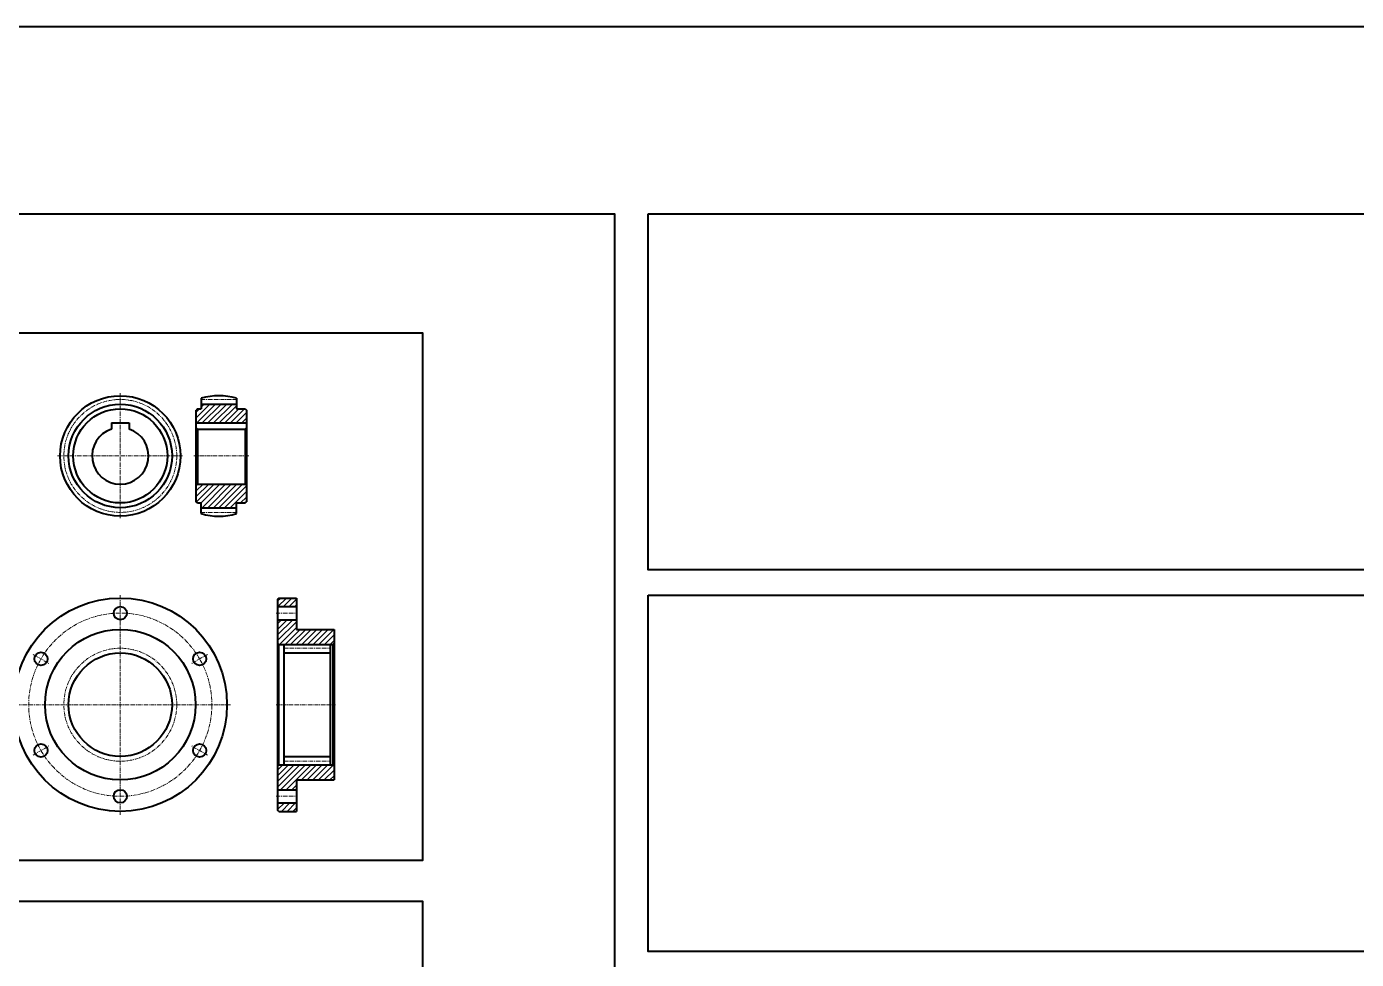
# Model space of a CAD drawing. Header units: millimetres. Extents: x -11382 to 23553, y -372 to 10786.
# Drawn here: x 1703 to 2763, y 5032 to 5775 of the extents above; entities that cross this region are included whole.
import ezdxf

# ---------------------------------------------------------------- set-up
doc = ezdxf.new("R2010")
doc.units = ezdxf.units.MM
doc.header["$LTSCALE"] = 0.2
doc.linetypes.add('CENTER', pattern=[50.8, 31.75, -6.35, 6.35, -6.35])
for name, color, linetype, lineweight in [('đường bao thấy', 7, 'Continuous', 40), ('đường mặt cắt', 160, 'Continuous', 15), ('đường nét tâm', 137, 'CENTER', 15)]:
    doc.layers.add(name, color=color, linetype=linetype, lineweight=lineweight)
pattern_1 = [(45, (500.93, 979.2326), (-2.245064, 2.245064), [])]

msp = doc.modelspace()

# ---------------------------------------------------------------- hatches: boundary and pattern name
at = {"layer": 'đường mặt cắt', "ltscale": 0.5}
h = msp.add_hatch(dxfattribs=at)
h.set_pattern_fill('ANSI31', color=256, style=0)
h.set_pattern_definition(pattern_1)
h.paths.add_polyline_path([(1877.832, 5459.522), (1877.832, 5469.722), (1876.832, 5470.722), (1869.832, 5470.722), (1869.832, 5474.472), (1841.832, 5474.472), (1841.832, 5470.722), (1838.832, 5470.722), (1837.832, 5469.722), (1837.832, 5459.522)])
h = msp.add_hatch(dxfattribs=at)
h.set_pattern_fill('ANSI31', color=256, style=0)
h.set_pattern_definition(pattern_1)
h.paths.add_polyline_path([(1838.832, 5410.722), (1837.832, 5409.722), (1837.832, 5396.722), (1838.832, 5395.722), (1841.832, 5395.722), (1841.832, 5391.972), (1869.832, 5391.972), (1869.832, 5395.722), (1876.832, 5395.722), (1877.832, 5396.722), (1877.832, 5409.722), (1876.832, 5410.722)])
h = msp.add_hatch(dxfattribs=at)
h.set_pattern_fill('ANSI31', color=256, style=0)
h.set_pattern_definition(pattern_1)
h.paths.add_polyline_path([(1902.619, 5313.225), (1917.619, 5313.225), (1917.619, 5319.975), (1903.619, 5319.975), (1902.619, 5318.975)])
h.paths.add_polyline_path([(1917.619, 5302.725), (1902.619, 5302.725), (1902.619, 5283.975), (1903.619, 5282.975), (1946.619, 5282.975), (1947.619, 5283.975), (1947.619, 5294.975), (1917.619, 5294.975)])
h = msp.add_hatch(dxfattribs=at)
h.set_pattern_fill('ANSI31', color=256, style=0)
h.set_pattern_definition(pattern_1)
h.paths.add_polyline_path([(1902.619, 5167.225), (1917.619, 5167.225), (1917.619, 5174.975), (1947.619, 5174.975), (1947.619, 5185.975), (1946.619, 5186.975), (1903.619, 5186.975), (1902.619, 5185.975)])
h.paths.add_polyline_path([(1917.619, 5156.725), (1902.619, 5156.725), (1902.619, 5150.975), (1903.619, 5149.975), (1917.619, 5149.975)])

# ---------------------------------------------------------------- linework, layer by layer
at = {"layer": 'đường bao thấy', "ltscale": 0.5}
for p, q in [((1838.832, 5470.722), (1837.832, 5469.722)), ((1838.832, 5470.722), (1841.832, 5470.722)), ((1841.832, 5479.135), (1841.832, 5470.722)), ((1841.832, 5474.472), (1869.832, 5474.472)), ((1869.832, 5479.135), (1869.832, 5470.722)), ((1869.832, 5470.722), (1876.832, 5470.722)), ((1876.832, 5470.722), (1877.832, 5469.722)), ((1837.832, 5396.722), (1837.832, 5469.722)), ((1877.832, 5469.722), (1877.832, 5396.722)), ((1770.233, 5459.522), (1770.233, 5454.606)), ((1770.233, 5459.522), (1784.233, 5459.522)), ((1784.233, 5459.522), (1784.233, 5454.606)), ((1837.832, 5459.522), (1877.832, 5459.522)), ((1838.832, 5454.606), (1837.832, 5455.606)), ((1838.832, 5454.606), (1876.832, 5454.606)), ((1838.832, 5454.606), (1838.832, 5410.722)), ((1876.832, 5454.606), (1877.832, 5455.606)), ((1876.832, 5454.606), (1876.832, 5410.722)), ((1838.832, 5410.722), (1837.832, 5409.722)), ((1838.832, 5410.722), (1876.832, 5410.722)), ((1876.832, 5410.722), (1877.832, 5409.722)), ((1838.832, 5395.722), (1837.832, 5396.722)), ((1876.832, 5395.722), (1877.832, 5396.722)), ((1838.832, 5395.722), (1841.832, 5395.722)), ((1841.832, 5387.309), (1841.832, 5395.722)), ((1841.832, 5391.972), (1869.832, 5391.972)), ((1869.832, 5387.309), (1869.832, 5395.722)), ((1869.832, 5395.722), (1876.832, 5395.722)), ((1903.619, 5319.975), (1902.619, 5318.975)), ((1902.619, 5318.975), (1902.619, 5150.975)), ((1902.619, 5313.225), (1917.619, 5313.225)), ((1903.619, 5319.975), (1917.619, 5319.975)), ((1917.619, 5319.975), (1917.619, 5294.975)), ((1902.619, 5302.725), (1917.619, 5302.725)), ((1917.619, 5294.975), (1947.619, 5294.975)), ((1947.619, 5294.975), (1947.619, 5174.975)), ((1902.619, 5283.975), (1903.619, 5282.975)), ((1903.619, 5282.975), (1946.619, 5282.975)), ((1903.619, 5186.975), (1903.619, 5282.975)), ((1907.619, 5282.975), (1907.619, 5186.975)), ((1944.619, 5282.975), (1944.619, 5186.975)), ((1947.619, 5283.975), (1946.619, 5282.975)), ((1946.619, 5282.975), (1946.619, 5186.975)), ((1907.619, 5276.225), (1944.619, 5276.225)), ((1902.619, 5185.975), (1903.619, 5186.975)), ((1903.619, 5186.975), (1946.619, 5186.975)), ((1907.619, 5193.725), (1944.619, 5193.725)), ((1947.619, 5185.975), (1946.619, 5186.975)), ((1917.619, 5174.975), (1947.619, 5174.975)), ((1917.619, 5174.975), (1917.619, 5149.975)), ((1902.619, 5167.225), (1917.619, 5167.225)), ((1902.619, 5156.725), (1917.619, 5156.725)), ((1903.619, 5149.975), (1902.619, 5150.975)), ((1903.619, 5149.975), (1917.619, 5149.975))]:
    msp.add_line(p, q, dxfattribs=at)
for points in [[(-1640.551, 5775.37), (7573.634, 5775.37), (7573.634, 1397.743), (-1640.551, 1397.743)], [(506.167, 5626.056), (2171.182, 5626.056), (2171.182, 3439.952), (506.167, 3439.952)], [(1251.895, 5531.2), (2018.232, 5531.2), (2018.232, 5110.744), (1251.895, 5110.744)]]:
    msp.add_lwpolyline(points, close=True, dxfattribs=at)
at = {"layer": 'đường bao thấy'}
for points in [[(2198.018, 5626.056), (3451.503, 5626.056), (3451.503, 5342.333), (2198.018, 5342.333)], [(2198.018, 5322.144), (3451.503, 5322.144), (3451.503, 5038.421), (2198.018, 5038.421)], [(1251.895, 5078.271), (2018.232, 5078.271), (2018.232, 4594.736), (1251.895, 4594.736)]]:
    msp.add_lwpolyline(points, close=True, dxfattribs=at)
at = {"layer": 'đường bao thấy', "ltscale": 0.5}
for centre, radius in [((1777.233, 5433.222), 48), ((1777.233, 5433.222), 41.25), ((1777.233, 5433.222), 37.5), ((1777.233, 5234.975), 85), ((1777.233, 5307.975), 5.25), ((1777.233, 5234.975), 60), ((1714.013, 5271.475), 5.25), ((1777.233, 5234.975), 41.25), ((1840.452, 5271.475), 5.25), ((1714.013, 5198.475), 5.25), ((1840.452, 5198.475), 5.25), ((1777.233, 5161.975), 5.25)]:
    msp.add_circle(centre, radius, dxfattribs=at)
for centre, radius, start, end in [((1855.832, 5433.222), 48, 73.042237, 106.957763), ((1777.233, 5433.222), 22.5, 108.126204, 71.873796), ((1855.832, 5433.222), 48, 253.042237, 286.957763)]:
    msp.add_arc(centre, radius, start, end, dxfattribs=at)
at = {"layer": 'đường nét tâm', "ltscale": 0.5}
for p, q in [((1777.233, 5483.222), (1777.233, 5383.222)), ((1841.832, 5478.222), (1869.832, 5478.222)), ((1727.233, 5433.222), (1827.233, 5433.222)), ((1835.832, 5433.222), (1879.832, 5433.222)), ((1841.832, 5388.222), (1869.832, 5388.222)), ((1777.233, 5322.174), (1777.233, 5147.195)), ((1901.619, 5307.975), (1918.619, 5307.975)), ((1907.619, 5279.975), (1944.619, 5279.975)), ((1707.734, 5275.1), (1720.291, 5267.85)), ((1846.731, 5275.1), (1834.174, 5267.85)), ((1689.453, 5234.975), (1865.013, 5234.975)), ((1901.494, 5234.975), (1948.744, 5234.975)), ((1707.734, 5194.85), (1720.291, 5202.1)), ((1846.731, 5194.85), (1834.174, 5202.1)), ((1907.619, 5189.975), (1944.619, 5189.975)), ((1901.619, 5161.975), (1918.619, 5161.975))]:
    msp.add_line(p, q, dxfattribs=at)
for centre, radius in [((1777.233, 5433.222), 45), ((1777.233, 5234.975), 73), ((1777.233, 5234.975), 45)]:
    msp.add_circle(centre, radius, dxfattribs=at)

doc.saveas('drawing.dxf')
